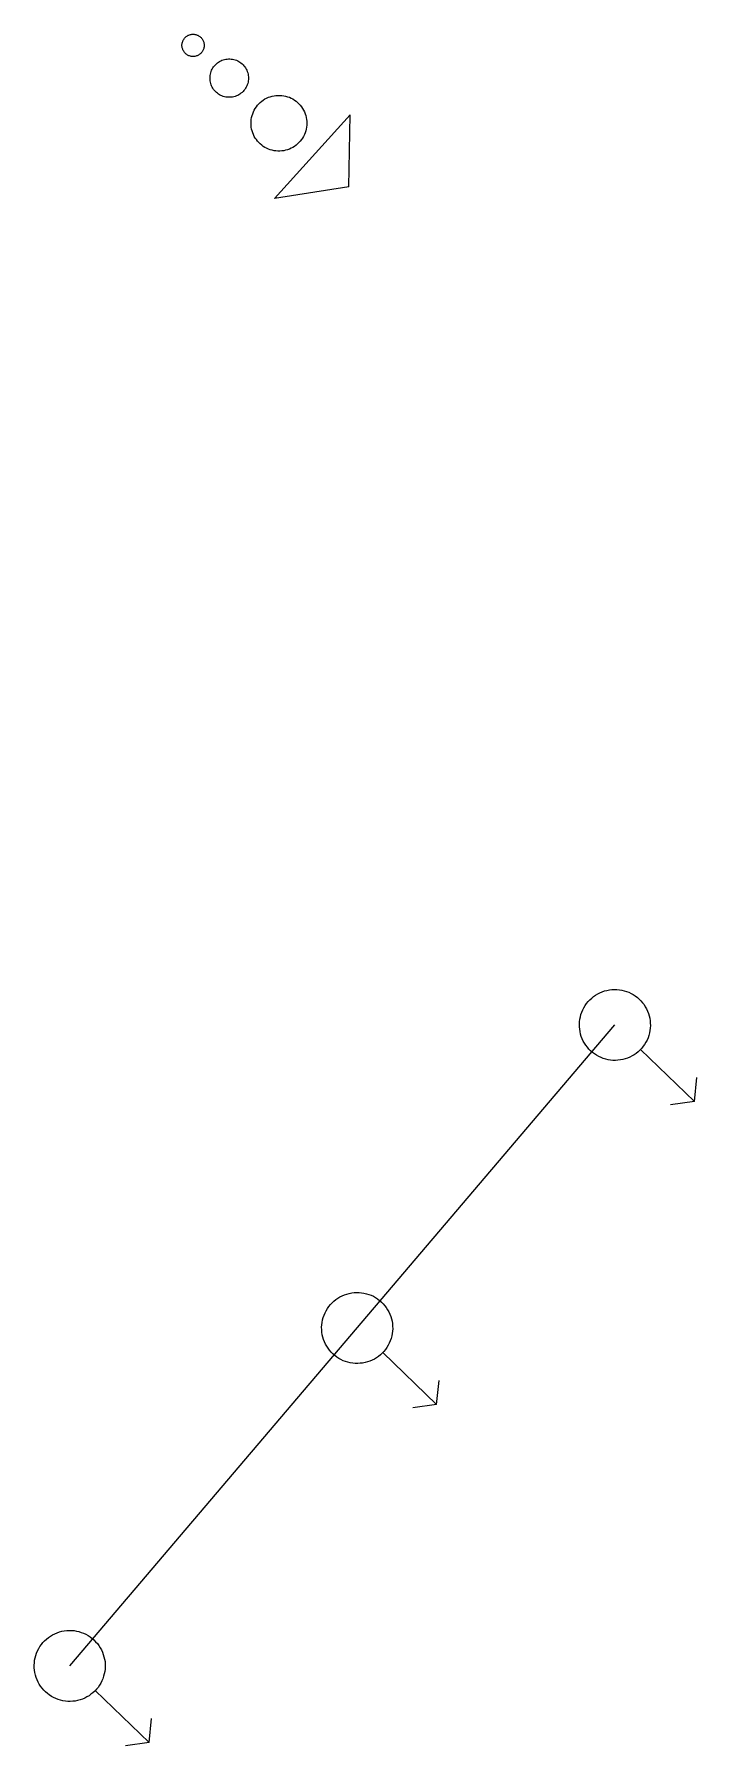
# Model space of a CAD drawing. Header units: inches. Extents: x 21905 to 29562, y 37649 to 43473.
# Drawn here: x 24660 to 24718.2, y 40670.6 to 40820.8 of the extents above; entities that cross this region are included whole.
import ezdxf

# ---------------------------------------------------------------- set-up
doc = ezdxf.new("R2010")
doc.units = ezdxf.units.IN
doc.header["$MEASUREMENT"] = 0

msp = doc.modelspace()

# ---------------------------------------------------------------- linework, layer by layer
for points in [[(24674.94, 40819.87), (24674.94, 40819.8), (24674.93, 40819.73), (24674.92, 40819.66), (24674.9, 40819.6), (24674.88, 40819.53), (24674.86, 40819.47), (24674.83, 40819.41), (24674.79, 40819.35), (24674.76, 40819.29), (24674.71, 40819.24), (24674.67, 40819.19), (24674.62, 40819.14), (24674.57, 40819.1), (24674.51, 40819.06), (24674.45, 40819.02), (24674.39, 40818.99), (24674.33, 40818.96), (24674.27, 40818.94), (24674.2, 40818.92), (24674.13, 40818.9), (24674.07, 40818.9), (24674, 40818.89), (24673.93, 40818.89), (24673.86, 40818.9), (24673.79, 40818.9), (24673.73, 40818.92), (24673.66, 40818.94), (24673.6, 40818.96), (24673.54, 40818.99), (24673.48, 40819.02), (24673.42, 40819.06), (24673.36, 40819.1), (24673.31, 40819.14), (24673.26, 40819.19), (24673.22, 40819.24), (24673.17, 40819.29), (24673.14, 40819.35), (24673.1, 40819.41), (24673.07, 40819.47), (24673.05, 40819.53), (24673.02, 40819.6), (24673.01, 40819.66), (24673, 40819.73), (24672.99, 40819.8), (24672.99, 40819.87), (24672.99, 40819.94), (24673, 40820), (24673.01, 40820.07), (24673.02, 40820.14), (24673.05, 40820.2), (24673.07, 40820.27), (24673.1, 40820.33), (24673.14, 40820.39), (24673.17, 40820.44), (24673.22, 40820.5), (24673.26, 40820.55), (24673.31, 40820.59), (24673.36, 40820.64), (24673.42, 40820.68), (24673.48, 40820.71), (24673.54, 40820.75), (24673.6, 40820.77), (24673.66, 40820.8), (24673.73, 40820.82), (24673.79, 40820.83), (24673.86, 40820.84), (24673.93, 40820.84), (24674, 40820.84), (24674.07, 40820.84), (24674.13, 40820.83), (24674.2, 40820.82), (24674.27, 40820.8), (24674.33, 40820.77), (24674.39, 40820.75), (24674.45, 40820.71), (24674.51, 40820.68), (24674.57, 40820.64), (24674.62, 40820.59), (24674.67, 40820.55), (24674.71, 40820.5), (24674.76, 40820.44), (24674.79, 40820.39), (24674.83, 40820.33), (24674.86, 40820.27), (24674.88, 40820.2), (24674.9, 40820.14), (24674.92, 40820.07), (24674.93, 40820), (24674.94, 40819.94), (24674.94, 40819.87)], [(24678.82, 40816.99), (24678.82, 40816.87), (24678.81, 40816.76), (24678.79, 40816.64), (24678.76, 40816.53), (24678.72, 40816.41), (24678.68, 40816.31), (24678.63, 40816.2), (24678.57, 40816.1), (24678.5, 40816), (24678.43, 40815.91), (24678.35, 40815.82), (24678.26, 40815.74), (24678.17, 40815.66), (24678.08, 40815.59), (24677.98, 40815.53), (24677.88, 40815.48), (24677.77, 40815.43), (24677.66, 40815.39), (24677.54, 40815.35), (24677.43, 40815.33), (24677.31, 40815.31), (24677.19, 40815.31), (24677.08, 40815.31), (24676.96, 40815.31), (24676.84, 40815.33), (24676.73, 40815.35), (24676.61, 40815.39), (24676.5, 40815.43), (24676.4, 40815.48), (24676.29, 40815.53), (24676.19, 40815.59), (24676.1, 40815.66), (24676.01, 40815.74), (24675.92, 40815.82), (24675.84, 40815.91), (24675.77, 40816), (24675.7, 40816.1), (24675.65, 40816.2), (24675.59, 40816.31), (24675.55, 40816.41), (24675.51, 40816.53), (24675.49, 40816.64), (24675.46, 40816.76), (24675.45, 40816.87), (24675.45, 40816.99), (24675.45, 40817.11), (24675.46, 40817.23), (24675.49, 40817.34), (24675.51, 40817.46), (24675.55, 40817.57), (24675.59, 40817.68), (24675.65, 40817.78), (24675.7, 40817.89), (24675.77, 40817.98), (24675.84, 40818.08), (24675.92, 40818.16), (24676.01, 40818.25), (24676.1, 40818.32), (24676.19, 40818.39), (24676.29, 40818.45), (24676.4, 40818.51), (24676.5, 40818.56), (24676.61, 40818.6), (24676.73, 40818.63), (24676.84, 40818.65), (24676.96, 40818.67), (24677.08, 40818.68), (24677.19, 40818.68), (24677.31, 40818.67), (24677.43, 40818.65), (24677.54, 40818.63), (24677.66, 40818.6), (24677.77, 40818.56), (24677.88, 40818.51), (24677.98, 40818.45), (24678.08, 40818.39), (24678.17, 40818.32), (24678.26, 40818.25), (24678.35, 40818.16), (24678.43, 40818.08), (24678.5, 40817.98), (24678.57, 40817.89), (24678.63, 40817.78), (24678.68, 40817.68), (24678.72, 40817.57), (24678.76, 40817.46), (24678.79, 40817.34), (24678.81, 40817.23), (24678.82, 40817.11), (24678.82, 40816.99)], [(24683.95, 40813.03), (24683.94, 40812.86), (24683.93, 40812.69), (24683.9, 40812.52), (24683.86, 40812.36), (24683.8, 40812.19), (24683.74, 40812.04), (24683.66, 40811.88), (24683.58, 40811.73), (24683.48, 40811.59), (24683.38, 40811.46), (24683.26, 40811.33), (24683.14, 40811.21), (24683.01, 40811.1), (24682.87, 40811), (24682.72, 40810.91), (24682.57, 40810.83), (24682.42, 40810.76), (24682.26, 40810.7), (24682.09, 40810.66), (24681.92, 40810.62), (24681.76, 40810.6), (24681.58, 40810.58), (24681.41, 40810.58), (24681.24, 40810.6), (24681.07, 40810.62), (24680.91, 40810.66), (24680.74, 40810.7), (24680.58, 40810.76), (24680.42, 40810.83), (24680.27, 40810.91), (24680.13, 40811), (24679.99, 40811.1), (24679.86, 40811.21), (24679.74, 40811.33), (24679.62, 40811.46), (24679.52, 40811.59), (24679.42, 40811.73), (24679.34, 40811.88), (24679.26, 40812.04), (24679.2, 40812.19), (24679.14, 40812.36), (24679.1, 40812.52), (24679.07, 40812.69), (24679.05, 40812.86), (24679.05, 40813.03), (24679.05, 40813.2), (24679.07, 40813.37), (24679.1, 40813.54), (24679.14, 40813.71), (24679.2, 40813.87), (24679.26, 40814.03), (24679.34, 40814.18), (24679.42, 40814.33), (24679.52, 40814.47), (24679.62, 40814.61), (24679.74, 40814.74), (24679.86, 40814.85), (24679.99, 40814.96), (24680.13, 40815.06), (24680.27, 40815.16), (24680.42, 40815.24), (24680.58, 40815.31), (24680.74, 40815.36), (24680.91, 40815.41), (24681.07, 40815.45), (24681.24, 40815.47), (24681.41, 40815.48), (24681.58, 40815.48), (24681.76, 40815.47), (24681.92, 40815.45), (24682.09, 40815.41), (24682.26, 40815.36), (24682.42, 40815.31), (24682.57, 40815.24), (24682.72, 40815.16), (24682.87, 40815.06), (24683.01, 40814.96), (24683.14, 40814.85), (24683.26, 40814.74), (24683.38, 40814.61), (24683.48, 40814.47), (24683.58, 40814.33), (24683.66, 40814.18), (24683.74, 40814.03), (24683.8, 40813.87), (24683.86, 40813.71), (24683.9, 40813.54), (24683.93, 40813.37), (24683.94, 40813.2), (24683.95, 40813.03)], [(24681.11, 40806.43), (24687.76, 40813.76)], [(24687.65, 40807.45), (24687.76, 40813.76)], [(24687.65, 40807.45), (24681.11, 40806.43)], [(24713.95, 40734.88), (24714.01, 40734.67), (24714.06, 40734.46), (24714.09, 40734.24), (24714.11, 40734.02), (24714.12, 40733.81), (24714.11, 40733.59), (24714.08, 40733.37), (24714.04, 40733.16), (24713.98, 40732.95), (24713.91, 40732.74), (24713.82, 40732.54), (24713.72, 40732.35), (24713.61, 40732.16), (24713.49, 40731.99), (24713.35, 40731.82), (24713.2, 40731.66), (24713.04, 40731.51), (24712.87, 40731.37), (24712.69, 40731.25), (24712.51, 40731.14), (24712.31, 40731.04), (24712.11, 40730.95), (24711.91, 40730.88), (24711.7, 40730.83), (24711.48, 40730.79), (24711.27, 40730.76), (24711.05, 40730.75), (24710.83, 40730.75), (24710.62, 40730.77), (24710.4, 40730.81), (24710.19, 40730.86), (24709.98, 40730.92), (24709.78, 40731), (24709.58, 40731.09), (24709.39, 40731.2), (24709.21, 40731.32), (24709.04, 40731.45), (24708.87, 40731.59), (24708.72, 40731.74), (24708.58, 40731.91), (24708.45, 40732.08), (24708.33, 40732.26), (24708.22, 40732.45), (24708.13, 40732.65), (24708.05, 40732.86), (24707.99, 40733.06), (24707.94, 40733.28), (24707.91, 40733.49), (24707.89, 40733.71), (24707.88, 40733.92), (24707.9, 40734.14), (24707.92, 40734.36), (24707.97, 40734.57), (24708.02, 40734.78), (24708.09, 40734.99), (24708.18, 40735.19), (24708.28, 40735.38), (24708.39, 40735.57), (24708.51, 40735.74), (24708.65, 40735.91), (24708.8, 40736.07), (24708.96, 40736.22), (24709.13, 40736.36), (24709.31, 40736.48), (24709.49, 40736.59), (24709.69, 40736.69), (24709.89, 40736.78), (24710.09, 40736.85), (24710.3, 40736.9), (24710.52, 40736.94), (24710.73, 40736.97), (24710.95, 40736.98), (24711.17, 40736.98), (24711.39, 40736.96), (24711.6, 40736.92), (24711.81, 40736.87), (24712.02, 40736.81), (24712.22, 40736.73), (24712.42, 40736.64), (24712.61, 40736.53), (24712.79, 40736.42), (24712.97, 40736.28), (24713.13, 40736.14), (24713.28, 40735.99), (24713.43, 40735.82), (24713.56, 40735.65), (24713.67, 40735.47), (24713.78, 40735.28), (24713.87, 40735.08), (24713.95, 40734.88)], [(24713.95, 40734.88), (24714.01, 40734.67), (24714.06, 40734.46), (24714.09, 40734.24), (24714.11, 40734.02), (24714.12, 40733.81), (24714.11, 40733.59), (24714.08, 40733.37), (24714.04, 40733.16), (24713.98, 40732.95), (24713.91, 40732.74), (24713.82, 40732.54), (24713.72, 40732.35), (24713.61, 40732.16), (24713.49, 40731.99), (24713.35, 40731.82), (24713.2, 40731.66), (24713.04, 40731.51), (24712.87, 40731.37), (24712.69, 40731.25), (24712.51, 40731.14), (24712.31, 40731.04), (24712.11, 40730.95), (24711.91, 40730.88), (24711.7, 40730.83), (24711.48, 40730.79), (24711.27, 40730.76), (24711.05, 40730.75), (24710.83, 40730.75), (24710.62, 40730.77), (24710.4, 40730.81), (24710.19, 40730.86), (24709.98, 40730.92), (24709.78, 40731), (24709.58, 40731.09), (24709.39, 40731.2), (24709.21, 40731.32), (24709.04, 40731.45), (24708.87, 40731.59), (24708.72, 40731.74), (24708.58, 40731.91), (24708.45, 40732.08), (24708.33, 40732.26), (24708.22, 40732.45), (24708.13, 40732.65), (24708.05, 40732.86), (24707.99, 40733.06), (24707.94, 40733.28), (24707.91, 40733.49), (24707.89, 40733.71), (24707.88, 40733.92), (24707.9, 40734.14), (24707.92, 40734.36), (24707.97, 40734.57), (24708.02, 40734.78), (24708.09, 40734.99), (24708.18, 40735.19), (24708.28, 40735.38), (24708.39, 40735.57), (24708.51, 40735.74), (24708.65, 40735.91), (24708.8, 40736.07), (24708.96, 40736.22), (24709.13, 40736.36), (24709.31, 40736.48), (24709.49, 40736.59), (24709.69, 40736.69), (24709.89, 40736.78), (24710.09, 40736.85), (24710.3, 40736.9), (24710.52, 40736.94), (24710.73, 40736.97), (24710.95, 40736.98), (24711.17, 40736.98), (24711.39, 40736.96), (24711.6, 40736.92), (24711.81, 40736.87), (24712.02, 40736.81), (24712.22, 40736.73), (24712.42, 40736.64), (24712.61, 40736.53), (24712.79, 40736.42), (24712.97, 40736.28), (24713.13, 40736.14), (24713.28, 40735.99), (24713.43, 40735.82), (24713.56, 40735.65), (24713.67, 40735.47), (24713.78, 40735.28), (24713.87, 40735.08), (24713.95, 40734.88)], [(24663.13, 40677.59), (24711, 40733.87)], [(24663.13, 40677.59), (24711, 40733.87)], [(24713.24, 40731.7), (24717.98, 40727.15)], [(24713.24, 40731.7), (24717.98, 40727.15)], [(24717.98, 40727.15), (24718.19, 40729.24)], [(24717.98, 40727.15), (24718.19, 40729.24)], [(24717.98, 40727.15), (24715.89, 40726.85)], [(24717.98, 40727.15), (24715.89, 40726.85)], [(24691.32, 40708.27), (24691.38, 40708.06), (24691.43, 40707.85), (24691.46, 40707.64), (24691.48, 40707.42), (24691.49, 40707.2), (24691.47, 40706.99), (24691.45, 40706.77), (24691.41, 40706.56), (24691.35, 40706.35), (24691.28, 40706.14), (24691.19, 40705.94), (24691.09, 40705.75), (24690.98, 40705.56), (24690.86, 40705.38), (24690.72, 40705.21), (24690.57, 40705.05), (24690.41, 40704.91), (24690.24, 40704.77), (24690.06, 40704.65), (24689.88, 40704.53), (24689.68, 40704.43), (24689.48, 40704.35), (24689.28, 40704.28), (24689.07, 40704.22), (24688.85, 40704.18), (24688.64, 40704.16), (24688.42, 40704.15), (24688.2, 40704.15), (24687.99, 40704.17), (24687.77, 40704.2), (24687.56, 40704.25), (24687.35, 40704.32), (24687.15, 40704.39), (24686.95, 40704.49), (24686.76, 40704.59), (24686.58, 40704.71), (24686.4, 40704.84), (24686.24, 40704.99), (24686.09, 40705.14), (24685.94, 40705.3), (24685.81, 40705.48), (24685.7, 40705.66), (24685.59, 40705.85), (24685.5, 40706.05), (24685.42, 40706.25), (24685.36, 40706.46), (24685.31, 40706.67), (24685.28, 40706.89), (24685.26, 40707.1), (24685.25, 40707.32), (24685.27, 40707.54), (24685.29, 40707.75), (24685.33, 40707.97), (24685.39, 40708.18), (24685.46, 40708.38), (24685.55, 40708.58), (24685.65, 40708.78), (24685.76, 40708.96), (24685.88, 40709.14), (24686.02, 40709.31), (24686.17, 40709.47), (24686.33, 40709.62), (24686.5, 40709.75), (24686.68, 40709.88), (24686.86, 40709.99), (24687.06, 40710.09), (24687.26, 40710.17), (24687.46, 40710.24), (24687.67, 40710.3), (24687.89, 40710.34), (24688.1, 40710.37), (24688.32, 40710.38), (24688.54, 40710.37), (24688.75, 40710.35), (24688.97, 40710.32), (24689.18, 40710.27), (24689.39, 40710.21), (24689.59, 40710.13), (24689.79, 40710.04), (24689.98, 40709.93), (24690.16, 40709.81), (24690.33, 40709.68), (24690.5, 40709.54), (24690.65, 40709.38), (24690.79, 40709.22), (24690.93, 40709.05), (24691.04, 40708.86), (24691.15, 40708.67), (24691.24, 40708.47), (24691.32, 40708.27)], [(24691.32, 40708.27), (24691.38, 40708.06), (24691.43, 40707.85), (24691.46, 40707.64), (24691.48, 40707.42), (24691.49, 40707.2), (24691.47, 40706.99), (24691.45, 40706.77), (24691.41, 40706.56), (24691.35, 40706.35), (24691.28, 40706.14), (24691.19, 40705.94), (24691.09, 40705.75), (24690.98, 40705.56), (24690.86, 40705.38), (24690.72, 40705.21), (24690.57, 40705.05), (24690.41, 40704.91), (24690.24, 40704.77), (24690.06, 40704.65), (24689.88, 40704.53), (24689.68, 40704.43), (24689.48, 40704.35), (24689.28, 40704.28), (24689.07, 40704.22), (24688.85, 40704.18), (24688.64, 40704.16), (24688.42, 40704.15), (24688.2, 40704.15), (24687.99, 40704.17), (24687.77, 40704.2), (24687.56, 40704.25), (24687.35, 40704.32), (24687.15, 40704.39), (24686.95, 40704.49), (24686.76, 40704.59), (24686.58, 40704.71), (24686.4, 40704.84), (24686.24, 40704.99), (24686.09, 40705.14), (24685.94, 40705.3), (24685.81, 40705.48), (24685.7, 40705.66), (24685.59, 40705.85), (24685.5, 40706.05), (24685.42, 40706.25), (24685.36, 40706.46), (24685.31, 40706.67), (24685.28, 40706.89), (24685.26, 40707.1), (24685.25, 40707.32), (24685.27, 40707.54), (24685.29, 40707.75), (24685.33, 40707.97), (24685.39, 40708.18), (24685.46, 40708.38), (24685.55, 40708.58), (24685.65, 40708.78), (24685.76, 40708.96), (24685.88, 40709.14), (24686.02, 40709.31), (24686.17, 40709.47), (24686.33, 40709.62), (24686.5, 40709.75), (24686.68, 40709.88), (24686.86, 40709.99), (24687.06, 40710.09), (24687.26, 40710.17), (24687.46, 40710.24), (24687.67, 40710.3), (24687.89, 40710.34), (24688.1, 40710.37), (24688.32, 40710.38), (24688.54, 40710.37), (24688.75, 40710.35), (24688.97, 40710.32), (24689.18, 40710.27), (24689.39, 40710.21), (24689.59, 40710.13), (24689.79, 40710.04), (24689.98, 40709.93), (24690.16, 40709.81), (24690.33, 40709.68), (24690.5, 40709.54), (24690.65, 40709.38), (24690.79, 40709.22), (24690.93, 40709.05), (24691.04, 40708.86), (24691.15, 40708.67), (24691.24, 40708.47), (24691.32, 40708.27)], [(24690.61, 40705.1), (24695.35, 40700.54)], [(24690.61, 40705.1), (24695.35, 40700.54)], [(24695.35, 40700.54), (24695.56, 40702.64)], [(24695.35, 40700.54), (24695.56, 40702.64)], [(24695.35, 40700.54), (24693.26, 40700.25)], [(24695.35, 40700.54), (24693.26, 40700.25)], [(24666.08, 40678.6), (24666.14, 40678.4), (24666.19, 40678.18), (24666.23, 40677.97), (24666.24, 40677.75), (24666.25, 40677.53), (24666.24, 40677.32), (24666.21, 40677.1), (24666.17, 40676.89), (24666.11, 40676.68), (24666.04, 40676.47), (24665.95, 40676.27), (24665.86, 40676.08), (24665.74, 40675.89), (24665.62, 40675.71), (24665.48, 40675.55), (24665.33, 40675.39), (24665.17, 40675.24), (24665, 40675.1), (24664.83, 40674.98), (24664.64, 40674.87), (24664.45, 40674.77), (24664.24, 40674.68), (24664.04, 40674.61), (24663.83, 40674.56), (24663.62, 40674.51), (24663.4, 40674.49), (24663.18, 40674.48), (24662.96, 40674.48), (24662.75, 40674.5), (24662.53, 40674.53), (24662.32, 40674.58), (24662.11, 40674.65), (24661.91, 40674.73), (24661.71, 40674.82), (24661.52, 40674.92), (24661.34, 40675.04), (24661.17, 40675.17), (24661, 40675.32), (24660.85, 40675.47), (24660.71, 40675.64), (24660.58, 40675.81), (24660.46, 40675.99), (24660.35, 40676.18), (24660.26, 40676.38), (24660.18, 40676.58), (24660.12, 40676.79), (24660.07, 40677), (24660.04, 40677.22), (24660.02, 40677.43), (24660.02, 40677.65), (24660.03, 40677.87), (24660.05, 40678.09), (24660.1, 40678.3), (24660.15, 40678.51), (24660.22, 40678.71), (24660.31, 40678.91), (24660.41, 40679.11), (24660.52, 40679.29), (24660.65, 40679.47), (24660.78, 40679.64), (24660.93, 40679.8), (24661.09, 40679.95), (24661.26, 40680.09), (24661.44, 40680.21), (24661.63, 40680.32), (24661.82, 40680.42), (24662.02, 40680.5), (24662.23, 40680.58), (24662.44, 40680.63), (24662.65, 40680.67), (24662.87, 40680.7), (24663.08, 40680.71), (24663.3, 40680.71), (24663.52, 40680.69), (24663.73, 40680.65), (24663.94, 40680.6), (24664.15, 40680.54), (24664.35, 40680.46), (24664.55, 40680.37), (24664.74, 40680.26), (24664.92, 40680.14), (24665.1, 40680.01), (24665.26, 40679.87), (24665.41, 40679.72), (24665.56, 40679.55), (24665.69, 40679.38), (24665.81, 40679.19), (24665.91, 40679), (24666, 40678.81), (24666.08, 40678.6)], [(24666.08, 40678.6), (24666.14, 40678.4), (24666.19, 40678.18), (24666.23, 40677.97), (24666.24, 40677.75), (24666.25, 40677.53), (24666.24, 40677.32), (24666.21, 40677.1), (24666.17, 40676.89), (24666.11, 40676.68), (24666.04, 40676.47), (24665.95, 40676.27), (24665.86, 40676.08), (24665.74, 40675.89), (24665.62, 40675.71), (24665.48, 40675.55), (24665.33, 40675.39), (24665.17, 40675.24), (24665, 40675.1), (24664.83, 40674.98), (24664.64, 40674.87), (24664.45, 40674.77), (24664.24, 40674.68), (24664.04, 40674.61), (24663.83, 40674.56), (24663.62, 40674.51), (24663.4, 40674.49), (24663.18, 40674.48), (24662.96, 40674.48), (24662.75, 40674.5), (24662.53, 40674.53), (24662.32, 40674.58), (24662.11, 40674.65), (24661.91, 40674.73), (24661.71, 40674.82), (24661.52, 40674.92), (24661.34, 40675.04), (24661.17, 40675.17), (24661, 40675.32), (24660.85, 40675.47), (24660.71, 40675.64), (24660.58, 40675.81), (24660.46, 40675.99), (24660.35, 40676.18), (24660.26, 40676.38), (24660.18, 40676.58), (24660.12, 40676.79), (24660.07, 40677), (24660.04, 40677.22), (24660.02, 40677.43), (24660.02, 40677.65), (24660.03, 40677.87), (24660.05, 40678.09), (24660.1, 40678.3), (24660.15, 40678.51), (24660.22, 40678.71), (24660.31, 40678.91), (24660.41, 40679.11), (24660.52, 40679.29), (24660.65, 40679.47), (24660.78, 40679.64), (24660.93, 40679.8), (24661.09, 40679.95), (24661.26, 40680.09), (24661.44, 40680.21), (24661.63, 40680.32), (24661.82, 40680.42), (24662.02, 40680.5), (24662.23, 40680.58), (24662.44, 40680.63), (24662.65, 40680.67), (24662.87, 40680.7), (24663.08, 40680.71), (24663.3, 40680.71), (24663.52, 40680.69), (24663.73, 40680.65), (24663.94, 40680.6), (24664.15, 40680.54), (24664.35, 40680.46), (24664.55, 40680.37), (24664.74, 40680.26), (24664.92, 40680.14), (24665.1, 40680.01), (24665.26, 40679.87), (24665.41, 40679.72), (24665.56, 40679.55), (24665.69, 40679.38), (24665.81, 40679.19), (24665.91, 40679), (24666, 40678.81), (24666.08, 40678.6)], [(24665.37, 40675.43), (24670.11, 40670.87)], [(24665.37, 40675.43), (24670.11, 40670.87)], [(24670.11, 40670.87), (24670.32, 40672.97)], [(24670.11, 40670.87), (24670.32, 40672.97)], [(24670.11, 40670.87), (24668.02, 40670.58)], [(24670.11, 40670.87), (24668.02, 40670.58)]]:
    msp.add_lwpolyline(points)

doc.saveas('drawing.dxf')
